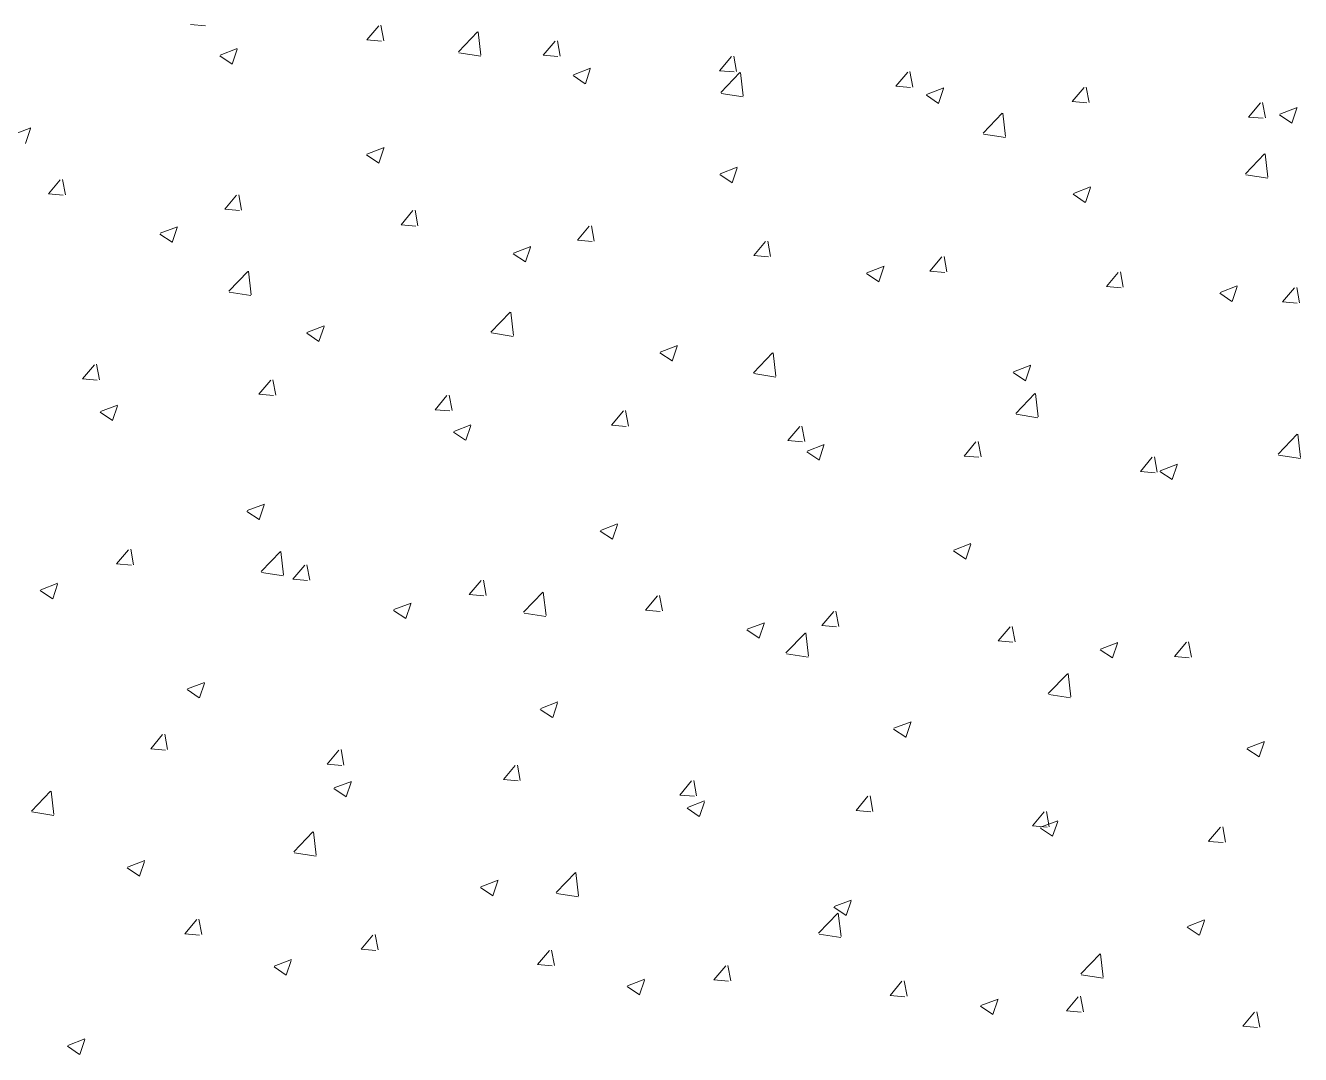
# Model space of a CAD drawing. Header units: millimetres. Extents: x -9869 to 940, y 100 to 694.
# Drawn here: x 441.66 to 455.05, y 348.34 to 359.15 of the extents above; entities that cross this region are included whole.
import ezdxf

# ---------------------------------------------------------------- set-up
doc = ezdxf.new("R2010")
doc.units = ezdxf.units.MM
doc.layers.add('Alvenaria', color=8, linetype='Continuous', lineweight=9)

msp = doc.modelspace()

# ---------------------------------------------------------------- linework, layer by layer
at = {"layer": 'Alvenaria'}
for p, q in [((443.398, 359.157), (443.553, 359.143)), ((445.25, 358.995), (445.374, 359.143)), ((445.427, 358.986), (445.397, 359.148)), ((446.21, 358.869), (446.411, 359.078)), ((446.446, 358.834), (446.417, 359.079)), ((443.708, 358.835), (443.888, 358.905)), ((445.25, 358.995), (445.404, 358.981)), ((447.101, 358.833), (447.225, 358.981)), ((447.278, 358.824), (447.249, 358.986)), ((443.704, 358.828), (443.833, 358.741)), ((443.834, 358.741), (443.886, 358.897)), ((446.214, 358.859), (446.444, 358.824)), ((447.101, 358.833), (447.255, 358.82)), ((448.952, 358.671), (449.077, 358.819)), ((449.13, 358.662), (449.1, 358.824)), ((447.417, 358.628), (447.598, 358.698)), ((447.543, 358.534), (447.595, 358.69)), ((448.952, 358.671), (449.106, 358.658)), ((448.964, 358.442), (449.166, 358.651)), ((449.2, 358.407), (449.172, 358.652)), ((450.803, 358.509), (450.928, 358.657)), ((450.981, 358.5), (450.951, 358.662)), ((447.414, 358.621), (447.542, 358.535)), ((450.803, 358.509), (450.958, 358.496)), ((448.969, 358.432), (449.199, 358.397)), ((451.123, 358.414), (451.251, 358.328)), ((451.126, 358.422), (451.307, 358.491)), ((451.252, 358.327), (451.304, 358.483)), ((452.655, 358.347), (452.779, 358.496)), ((452.832, 358.338), (452.802, 358.5)), ((452.655, 358.347), (452.809, 358.334)), ((454.506, 358.185), (454.63, 358.334)), ((454.684, 358.176), (454.654, 358.338)), ((454.835, 358.215), (455.016, 358.284)), ((454.961, 358.121), (455.014, 358.277)), ((451.719, 358.015), (451.92, 358.224)), ((451.955, 357.98), (451.926, 358.225)), ((454.506, 358.185), (454.66, 358.172)), ((454.832, 358.208), (454.96, 358.121)), ((441.539, 358.003), (441.72, 358.072)), ((441.665, 357.908), (441.717, 358.064)), ((451.724, 358.005), (451.953, 357.969)), ((445.248, 357.796), (445.429, 357.865)), ((445.374, 357.702), (445.427, 357.858)), ((445.245, 357.789), (445.373, 357.702)), ((454.474, 357.587), (454.675, 357.797)), ((454.709, 357.552), (454.681, 357.798)), ((448.954, 357.582), (449.083, 357.495)), ((448.958, 357.589), (449.138, 357.659)), ((449.084, 357.495), (449.136, 357.651)), ((454.478, 357.578), (454.708, 357.542)), ((441.905, 357.378), (442.03, 357.526)), ((442.083, 357.368), (442.053, 357.53)), ((452.667, 357.383), (452.847, 357.452)), ((452.793, 357.288), (452.845, 357.444)), ((441.905, 357.377), (442.059, 357.364)), ((443.756, 357.216), (443.881, 357.364)), ((443.934, 357.206), (443.904, 357.368)), ((452.663, 357.375), (452.792, 357.289)), ((443.756, 357.216), (443.911, 357.202)), ((445.608, 357.054), (445.732, 357.202)), ((445.785, 357.044), (445.755, 357.206)), ((443.08, 356.964), (443.26, 357.033)), ((445.608, 357.054), (445.762, 357.04)), ((447.459, 356.892), (447.583, 357.04)), ((447.637, 356.882), (447.607, 357.044)), ((443.076, 356.956), (443.205, 356.87)), ((443.206, 356.869), (443.258, 357.025)), ((446.789, 356.757), (446.97, 356.826)), ((446.915, 356.663), (446.967, 356.819)), ((447.459, 356.892), (447.613, 356.878)), ((449.31, 356.73), (449.435, 356.878)), ((449.488, 356.72), (449.458, 356.882)), ((446.786, 356.749), (446.914, 356.663)), ((449.31, 356.73), (449.464, 356.716)), ((451.161, 356.568), (451.286, 356.716)), ((451.339, 356.558), (451.309, 356.72)), ((443.798, 356.355), (443.999, 356.564)), ((444.033, 356.32), (444.005, 356.565)), ((450.495, 356.543), (450.623, 356.456)), ((450.498, 356.55), (450.679, 356.619)), ((450.624, 356.456), (450.676, 356.612)), ((451.161, 356.568), (451.316, 356.554)), ((453.013, 356.406), (453.137, 356.554)), ((453.19, 356.397), (453.161, 356.558)), ((453.013, 356.406), (453.167, 356.392)), ((454.207, 356.343), (454.388, 356.413)), ((454.333, 356.249), (454.386, 356.405)), ((454.864, 356.244), (454.988, 356.392)), ((455.042, 356.235), (455.012, 356.396)), ((443.802, 356.345), (444.032, 356.31)), ((454.204, 356.336), (454.332, 356.249)), ((454.864, 356.244), (455.018, 356.23)), ((446.552, 355.928), (446.753, 356.137)), ((446.788, 355.893), (446.759, 356.138)), ((444.62, 355.924), (444.801, 355.994)), ((444.746, 355.83), (444.799, 355.986)), ((444.617, 355.917), (444.745, 355.83)), ((446.557, 355.918), (446.786, 355.882)), ((448.326, 355.71), (448.455, 355.624)), ((448.33, 355.718), (448.51, 355.787)), ((448.456, 355.623), (448.508, 355.779)), ((449.307, 355.5), (449.508, 355.71)), ((449.542, 355.465), (449.514, 355.711)), ((442.263, 355.436), (442.388, 355.584)), ((442.441, 355.427), (442.411, 355.589)), ((452.039, 355.511), (452.219, 355.58)), ((452.165, 355.417), (452.217, 355.573)), ((442.263, 355.436), (442.418, 355.423)), ((444.115, 355.274), (444.239, 355.423)), ((444.292, 355.265), (444.262, 355.427)), ((449.311, 355.491), (449.541, 355.455)), ((452.035, 355.504), (452.164, 355.417)), ((442.452, 355.092), (442.632, 355.161)), ((444.115, 355.274), (444.269, 355.261)), ((445.966, 355.112), (446.09, 355.261)), ((446.143, 355.103), (446.114, 355.265)), ((452.061, 355.073), (452.262, 355.283)), ((452.297, 355.038), (452.268, 355.283)), ((442.448, 355.085), (442.577, 354.998)), ((442.578, 354.998), (442.63, 355.154)), ((445.966, 355.112), (446.12, 355.099)), ((447.817, 354.95), (447.942, 355.099)), ((447.995, 354.941), (447.965, 355.103)), ((452.066, 355.064), (452.295, 355.028)), ((446.161, 354.885), (446.342, 354.955)), ((446.287, 354.791), (446.339, 354.947)), ((447.817, 354.95), (447.971, 354.937)), ((449.668, 354.788), (449.793, 354.937)), ((449.846, 354.779), (449.816, 354.941)), ((446.158, 354.878), (446.286, 354.791)), ((449.668, 354.788), (449.823, 354.775)), ((451.52, 354.626), (451.644, 354.775)), ((451.697, 354.617), (451.667, 354.779)), ((454.816, 354.646), (455.017, 354.855)), ((455.051, 354.611), (455.023, 354.856)), ((449.867, 354.671), (449.995, 354.585)), ((449.87, 354.678), (450.051, 354.748)), ((449.996, 354.584), (450.048, 354.74)), ((451.52, 354.626), (451.674, 354.613)), ((454.82, 354.636), (455.05, 354.601)), ((453.371, 354.464), (453.495, 354.613)), ((453.548, 354.455), (453.519, 354.617)), ((453.579, 354.472), (453.76, 354.541)), ((453.705, 354.378), (453.758, 354.533)), ((453.371, 354.464), (453.525, 354.451)), ((453.576, 354.464), (453.704, 354.378)), ((443.992, 354.053), (444.173, 354.122)), ((444.118, 353.958), (444.171, 354.114)), ((443.989, 354.045), (444.117, 353.959)), ((447.698, 353.839), (447.827, 353.752)), ((447.702, 353.846), (447.882, 353.915)), ((447.828, 353.752), (447.88, 353.908)), ((451.411, 353.639), (451.591, 353.709)), ((451.537, 353.545), (451.589, 353.701)), ((442.621, 353.495), (442.746, 353.643)), ((442.799, 353.485), (442.769, 353.647)), ((444.14, 353.413), (444.341, 353.623)), ((444.375, 353.378), (444.347, 353.624)), ((451.407, 353.632), (451.536, 353.545)), ((442.621, 353.495), (442.776, 353.481)), ((444.473, 353.333), (444.597, 353.481)), ((444.65, 353.323), (444.62, 353.485)), ((441.824, 353.22), (442.004, 353.29)), ((441.95, 353.126), (442.002, 353.282)), ((444.144, 353.404), (444.374, 353.368)), ((444.473, 353.333), (444.627, 353.319)), ((446.324, 353.171), (446.448, 353.319)), ((446.502, 353.162), (446.472, 353.323)), ((441.82, 353.213), (441.949, 353.126)), ((446.324, 353.171), (446.478, 353.157)), ((446.894, 352.986), (447.095, 353.196)), ((447.13, 352.951), (447.101, 353.196)), ((448.175, 353.009), (448.3, 353.157)), ((448.353, 353), (448.323, 353.161)), ((445.533, 353.014), (445.714, 353.083)), ((445.659, 352.919), (445.711, 353.075)), ((445.53, 353.006), (445.658, 352.92)), ((446.899, 352.977), (447.128, 352.941)), ((448.175, 353.009), (448.329, 352.995)), ((450.026, 352.847), (450.151, 352.995)), ((450.204, 352.838), (450.174, 352.999)), ((449.239, 352.8), (449.367, 352.713)), ((449.242, 352.807), (449.423, 352.876)), ((449.368, 352.713), (449.42, 352.869)), ((449.649, 352.559), (449.85, 352.768)), ((449.885, 352.524), (449.856, 352.769)), ((450.026, 352.847), (450.181, 352.833)), ((451.878, 352.685), (452.002, 352.833)), ((452.055, 352.676), (452.025, 352.837)), ((451.878, 352.685), (452.032, 352.671)), ((452.951, 352.6), (453.132, 352.67)), ((453.077, 352.506), (453.13, 352.662)), ((453.729, 352.523), (453.853, 352.671)), ((453.907, 352.514), (453.877, 352.675)), ((449.653, 352.549), (449.883, 352.514)), ((452.948, 352.593), (453.076, 352.506)), ((453.729, 352.523), (453.883, 352.509)), ((443.364, 352.181), (443.545, 352.25)), ((443.49, 352.087), (443.543, 352.243)), ((452.403, 352.132), (452.604, 352.341)), ((452.639, 352.097), (452.611, 352.342)), ((443.361, 352.174), (443.489, 352.087)), ((452.408, 352.122), (452.637, 352.087)), ((447.07, 351.967), (447.199, 351.88)), ((447.074, 351.974), (447.254, 352.044)), ((447.2, 351.88), (447.252, 352.036)), ((450.783, 351.768), (450.963, 351.837)), ((450.909, 351.673), (450.961, 351.829)), ((442.98, 351.553), (443.104, 351.702)), ((443.157, 351.544), (443.127, 351.706)), ((450.779, 351.76), (450.908, 351.674)), ((442.98, 351.553), (443.134, 351.54)), ((445.008, 351.382), (444.979, 351.544)), ((454.489, 351.554), (454.617, 351.467)), ((454.492, 351.561), (454.673, 351.63)), ((454.618, 351.467), (454.67, 351.623)), ((444.831, 351.391), (444.955, 351.54)), ((444.831, 351.391), (444.985, 351.378)), ((446.682, 351.229), (446.806, 351.378)), ((446.86, 351.22), (446.83, 351.382)), ((444.905, 351.142), (445.086, 351.211)), ((445.031, 351.048), (445.083, 351.204)), ((446.682, 351.229), (446.836, 351.216)), ((448.533, 351.067), (448.658, 351.216)), ((448.711, 351.058), (448.681, 351.22)), ((441.727, 350.899), (441.928, 351.109)), ((441.963, 350.864), (441.935, 351.109)), ((444.902, 351.135), (445.03, 351.048)), ((448.533, 351.067), (448.688, 351.054)), ((450.385, 350.905), (450.509, 351.054)), ((450.562, 350.896), (450.532, 351.058)), ((441.732, 350.89), (441.961, 350.854)), ((448.611, 350.928), (448.739, 350.841)), ((448.614, 350.935), (448.795, 351.005)), ((448.74, 350.841), (448.792, 350.997)), ((450.385, 350.905), (450.539, 350.892)), ((452.236, 350.744), (452.36, 350.892)), ((452.413, 350.734), (452.384, 350.896)), ((452.236, 350.743), (452.39, 350.73)), ((452.323, 350.729), (452.504, 350.798)), ((452.449, 350.634), (452.502, 350.79)), ((444.482, 350.472), (444.683, 350.681)), ((444.718, 350.437), (444.689, 350.682)), ((452.32, 350.721), (452.448, 350.635)), ((454.087, 350.582), (454.212, 350.73)), ((454.265, 350.572), (454.235, 350.734)), ((454.087, 350.581), (454.241, 350.568)), ((442.736, 350.309), (442.917, 350.379)), ((442.862, 350.215), (442.915, 350.371)), ((444.486, 350.462), (444.716, 350.427)), ((442.733, 350.302), (442.861, 350.216)), ((447.236, 350.045), (447.438, 350.254)), ((447.472, 350.01), (447.444, 350.255)), ((446.442, 350.095), (446.571, 350.009)), ((446.446, 350.103), (446.626, 350.172)), ((446.572, 350.009), (446.624, 350.165)), ((447.241, 350.035), (447.471, 350)), ((450.155, 349.896), (450.335, 349.965)), ((450.281, 349.802), (450.333, 349.958)), ((449.991, 349.617), (450.192, 349.827)), ((450.151, 349.889), (450.28, 349.802)), ((450.227, 349.583), (450.198, 349.828)), ((443.338, 349.612), (443.462, 349.76)), ((443.515, 349.603), (443.485, 349.764)), ((453.861, 349.682), (453.989, 349.595)), ((453.864, 349.689), (454.045, 349.759)), ((453.99, 349.595), (454.042, 349.751)), ((443.338, 349.612), (443.492, 349.598)), ((445.189, 349.45), (445.313, 349.598)), ((445.367, 349.441), (445.337, 349.602)), ((449.996, 349.608), (450.225, 349.572)), ((445.189, 349.45), (445.343, 349.436)), ((447.04, 349.288), (447.165, 349.436)), ((447.218, 349.279), (447.188, 349.44)), ((452.746, 349.19), (452.947, 349.4)), ((452.981, 349.155), (452.953, 349.4)), ((444.277, 349.27), (444.458, 349.34)), ((444.403, 349.176), (444.455, 349.332)), ((447.04, 349.288), (447.194, 349.274)), ((448.891, 349.126), (449.016, 349.274)), ((449.069, 349.117), (449.039, 349.279)), ((444.274, 349.263), (444.402, 349.176)), ((447.986, 349.064), (448.167, 349.133)), ((452.75, 349.181), (452.98, 349.145)), ((447.983, 349.056), (448.111, 348.97)), ((448.112, 348.969), (448.164, 349.125)), ((448.891, 349.126), (449.046, 349.112)), ((450.743, 348.964), (450.867, 349.112)), ((450.92, 348.955), (450.89, 349.117)), ((450.743, 348.964), (450.897, 348.95)), ((451.695, 348.857), (451.876, 348.926)), ((451.821, 348.763), (451.874, 348.919)), ((452.594, 348.802), (452.718, 348.95)), ((452.772, 348.793), (452.742, 348.955)), ((451.692, 348.85), (451.82, 348.763)), ((452.594, 348.802), (452.748, 348.788)), ((454.445, 348.64), (454.57, 348.788)), ((454.623, 348.631), (454.593, 348.793)), ((454.445, 348.64), (454.6, 348.627)), ((442.108, 348.438), (442.289, 348.507)), ((442.234, 348.344), (442.287, 348.5)), ((442.105, 348.431), (442.233, 348.344))]:
    msp.add_line(p, q, dxfattribs=at)

doc.saveas('drawing.dxf')
